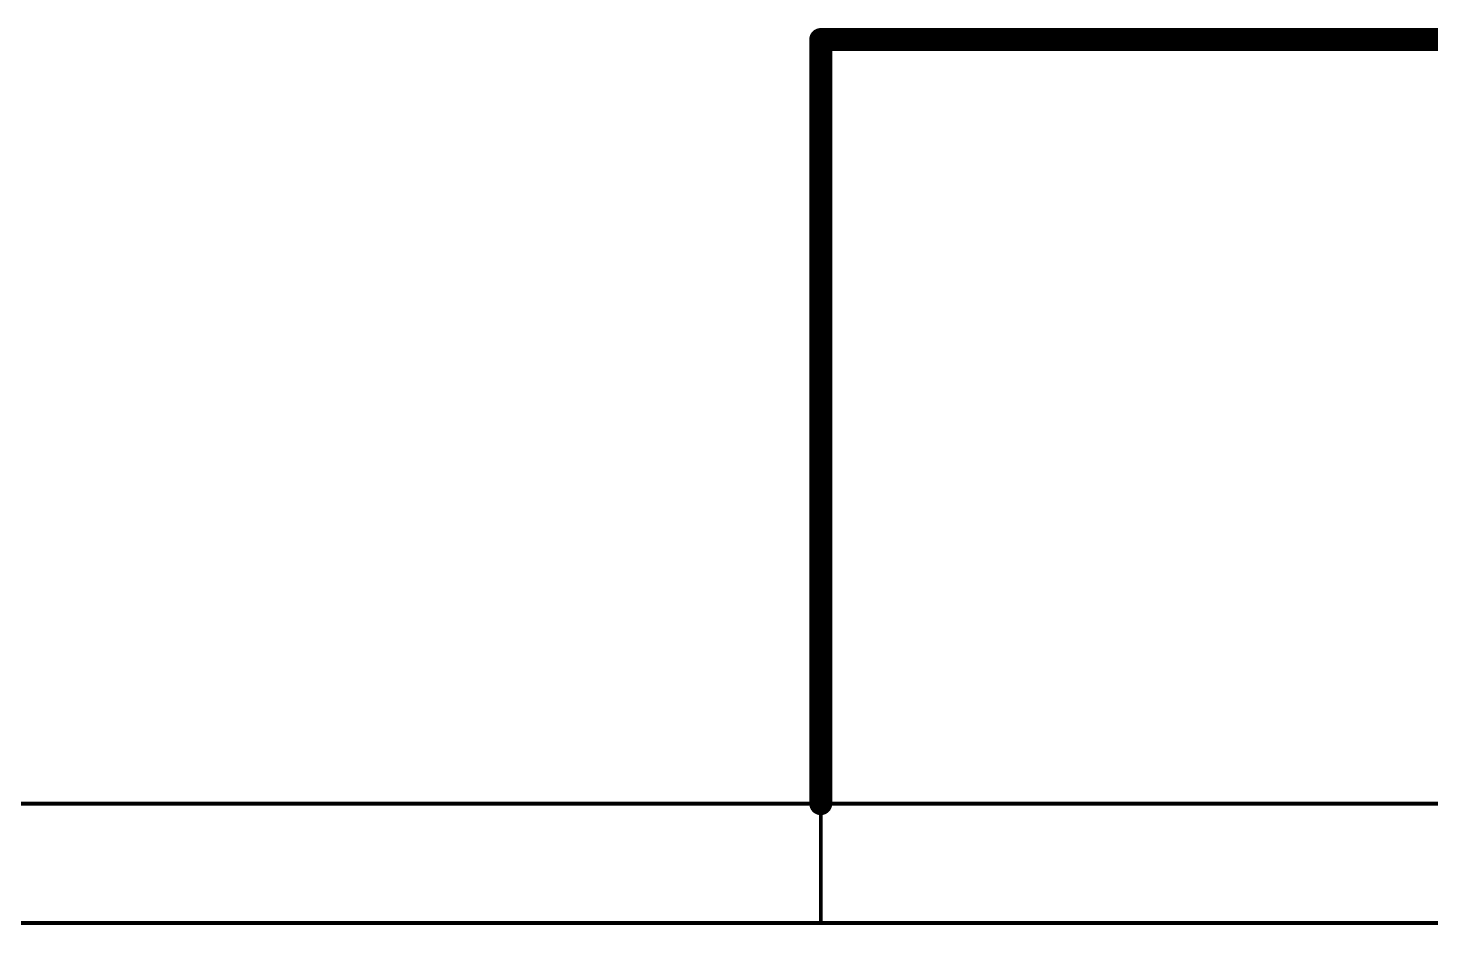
# Model space of a CAD drawing. Extents: x 0 to 387, y 0 to 260.
# Drawn here: x 267.85 to 305.14, y -0.05 to 23.8 of the extents above; entities that cross this region are included whole.
import ezdxf

# ---------------------------------------------------------------- set-up
doc = ezdxf.new("R2010")
doc.units = 0
doc.layers.add('94', color=14, linetype='CONTINUOUS')

msp = doc.modelspace()

# ---------------------------------------------------------------- linework, layer by layer
at = {"layer": '94'}
for points, const_width in [([(288.925, 3.175), (288.925, 23.495)], 0.6096), ([(288.925, 23.495), (307.34, 23.495)], 0.6096), ([(241.3, 3.175), (288.925, 3.175)], 0.1016), ([(288.925, 3.175), (307.34, 3.175)], 0.1016), ([(288.925, 3.175), (288.925, 0)], 0.1016), ([(241.3, 0), (288.925, 0)], 0.1016), ([(288.925, 0), (336.55, 0)], 0.1016)]:
    msp.add_lwpolyline(points, dxfattribs=dict(at, const_width=const_width))
for points, const_width in [([(289.0774, 23.495, 1), (288.7726, 23.495)], 0.3048), ([(288.925, 23.6474, 1), (288.925, 23.3426)], 0.3048), ([(288.7726, 3.175, 1), (289.0774, 3.175)], 0.3048), ([(288.925, 3.2004, 1), (288.925, 3.1496)], 0.0508), ([(288.9504, 3.175, 1), (288.8996, 3.175)], 0.0508), ([(288.925, 3.1496, 1), (288.925, 3.2004)], 0.0508), ([(288.925, 0.0254, 1), (288.925, -0.0254)], 0.0508), ([(288.8996, 0, 1), (288.9504, 0)], 0.0508), ([(288.925, -0.0254, 1), (288.925, 0.0254)], 0.0508)]:
    msp.add_lwpolyline(points, format="xyb", dxfattribs=dict(at, const_width=const_width))

doc.saveas('drawing.dxf')
